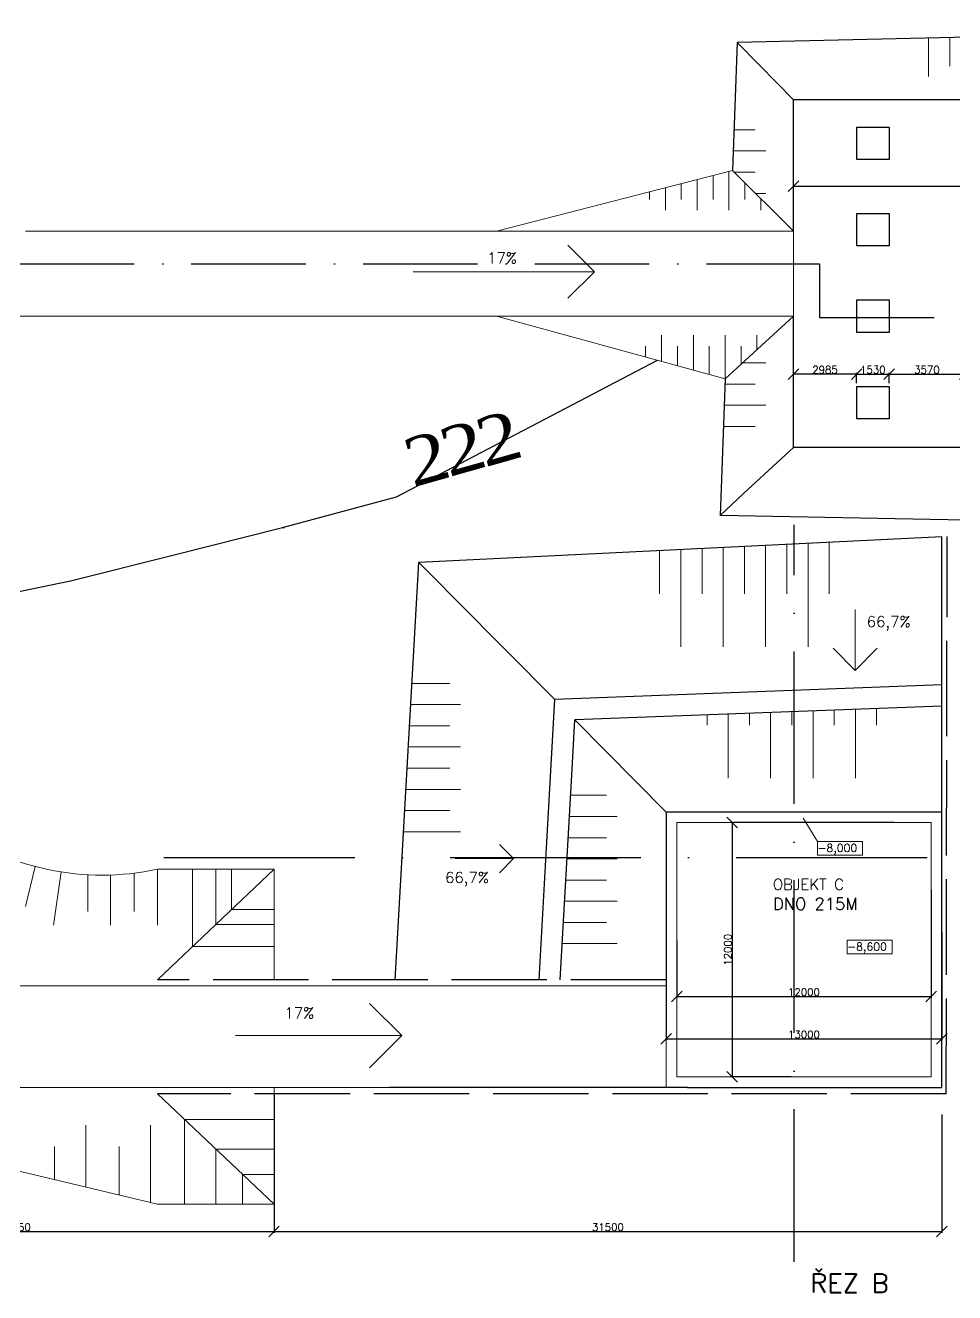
# Model space of a CAD drawing. Header units: millimetres. Extents: x -3518363 to 3223740, y -1530229 to 774657.
# Drawn here: x 628992 to 672831, y 206900 to 266693 of the extents above; entities that cross this region are included whole.
import ezdxf

# ---------------------------------------------------------------- set-up
doc = ezdxf.new("R2010")
doc.units = ezdxf.units.MM
doc.header["$LTSCALE"] = 15
doc.header["$MEASUREMENT"] = 0
doc.linetypes.add('ACAD_ISO02W100', pattern=[15, 12, -3])
doc.linetypes.add('ACAD_ISO10W100', pattern=[18, 12, -3, 0, -3])
doc.layers.get('0').update_dxf_attribs({"linetype": 'CONTINUOUS'})
doc.layers.get('DEFPOINTS').update_dxf_attribs({"linetype": 'CONTINUOUS'})
for name, color, linetype, lineweight in [('cesty', 7, 'CONTINUOUS', 15), ('koty', 4, 'CONTINUOUS', 15), ('obj 2 pasy', 141, 'ACAD_ISO10W100', 15), ('pažení', 220, 'ACAD_ISO02W100', 30), ('texty', 255, 'CONTINUOUS', 15)]:
    doc.layers.add(name, color=color, linetype=linetype, lineweight=lineweight)
for name, color, linetype in [('HRANICE ZEMINY', 200, 'CONTINUOUS'), ('obj 1 patky', 130, 'CONTINUOUS'), ('objekt 1', 40, 'CONTINUOUS'), ('objekt 3', 150, 'CONTINUOUS'), ('ŘEZ čerch', 10, 'ACAD_ISO10W100')]:
    doc.layers.add(name, color=color, linetype=linetype)
doc.layers.add('svahovaní', color=7, linetype='CONTINUOUS', lineweight=15, true_color=0xe3331c)
doc.styles.add('romans', font='romans.shx')
doc.styles.add('TIMESNEWROMAN', font='times.ttf')
doc.dimstyles.new('M 1-50', dxfattribs={"dimscale": 50, "dimtxt": 2.5, "dimasz": 2.5, "dimexe": 1.25, "dimexo": 3, "dimtad": 1, "dimtxsty": 'romans', "dimblk": 'OBLIQUE', "dimcen": 2.5, "dimadec": 0, "dimazin": 0, "dimtfac": 1, "dimtmove": 2, "dimatfit": 3, "dimfxl": 1, "dimarcsym": 0})

# ---------------------------------------------------------------- blocks, each defined once
blk = doc.blocks.new('_Oblique')
at = {"color": 0, "linetype": 'ByBlock', "lineweight": -2}
blk.add_line((-0.5, -0.5), (0.5, 0.5), dxfattribs=at)
blk = doc.blocks.new('*D61')
at = {"layer": 'DEFPOINTS', "color": 0, "lineweight": 20, "ltscale": 70, "transparency": 16777216}
for p in [(672223, 224062), (659223, 221667), (672223, 218872)]:
    blk.add_point(p, dxfattribs=at)
at = {"layer": 'koty', "color": 0, "lineweight": -2, "ltscale": 70, "transparency": 16777216}
for p, q in [((672223, 223912), (672223, 218810)), ((659223, 221517), (659223, 218810)), ((659223, 218872), (672223, 218872))]:
    blk.add_line(p, q, dxfattribs=at)
at = {"layer": 'koty', "color": 0, "lineweight": -2, "ltscale": 70, "transparency": 16777216, "xscale": 500, "yscale": 500, "zscale": 500, "rotation": 180}
blk.add_blockref('_Oblique', (659223, 218872), dxfattribs=at)
at = {"layer": 'koty', "color": 0, "lineweight": -2, "ltscale": 70, "transparency": 16777216, "xscale": 500, "yscale": 500, "zscale": 500}
blk.add_blockref('_Oblique', (672223, 218872), dxfattribs=at)
at = {"layer": 'koty', "color": 0, "ltscale": 70, "transparency": 16777216, "insert": (665723, 219079), "char_height": 350, "attachment_point": 5, "style": 'romans'}
blk.add_mtext('13000', dxfattribs=at)
blk = doc.blocks.new('*D62')
at = {"layer": 'DEFPOINTS', "color": 0, "lineweight": 20, "ltscale": 70, "transparency": 16777216}
for p in [(671723, 226060), (659723, 223664), (671723, 220870)]:
    blk.add_point(p, dxfattribs=at)
at = {"layer": 'koty', "color": 0, "lineweight": -2, "ltscale": 70, "transparency": 16777216}
for p, q in [((671723, 225910), (671723, 220808)), ((659723, 223514), (659723, 220808)), ((659723, 220870), (671723, 220870))]:
    blk.add_line(p, q, dxfattribs=at)
at = {"layer": 'koty', "color": 0, "lineweight": -2, "ltscale": 70, "transparency": 16777216, "xscale": 500, "yscale": 500, "zscale": 500, "rotation": 180}
blk.add_blockref('_Oblique', (659723, 220870), dxfattribs=at)
at = {"layer": 'koty', "color": 0, "lineweight": -2, "ltscale": 70, "transparency": 16777216, "xscale": 500, "yscale": 500, "zscale": 500}
blk.add_blockref('_Oblique', (671723, 220870), dxfattribs=at)
at = {"layer": 'koty', "color": 0, "ltscale": 70, "transparency": 16777216, "insert": (665723, 221076), "char_height": 350, "attachment_point": 5, "style": 'romans'}
blk.add_mtext('12000', dxfattribs=at)
blk = doc.blocks.new('*D63')
at = {"layer": 'DEFPOINTS', "color": 0, "lineweight": 20, "ltscale": 70, "transparency": 16777216}
for p in [(640723, 216424), (672223, 215450), (672223, 209780)]:
    blk.add_point(p, dxfattribs=at)
at = {"layer": 'koty', "color": 0, "lineweight": -2, "ltscale": 70, "transparency": 16777216}
for p, q in [((640723, 216274), (640723, 209718)), ((672223, 215300), (672223, 209718)), ((640723, 209780), (672223, 209780))]:
    blk.add_line(p, q, dxfattribs=at)
at = {"layer": 'koty', "color": 0, "lineweight": -2, "ltscale": 70, "transparency": 16777216, "xscale": 500, "yscale": 500, "zscale": 500, "rotation": 180}
blk.add_blockref('_Oblique', (640723, 209780), dxfattribs=at)
at = {"layer": 'koty', "color": 0, "lineweight": -2, "ltscale": 70, "transparency": 16777216, "xscale": 500, "yscale": 500, "zscale": 500}
blk.add_blockref('_Oblique', (672223, 209780), dxfattribs=at)
at = {"layer": 'koty', "color": 0, "ltscale": 70, "transparency": 16777216, "insert": (656473, 209986), "char_height": 350, "attachment_point": 5, "style": 'romans'}
blk.add_mtext('31500', dxfattribs=at)
blk = doc.blocks.new('*D64')
at = {"layer": 'DEFPOINTS', "color": 0, "lineweight": 20, "ltscale": 70, "transparency": 16777216}
for p in [(616273, 221230), (640723, 215450), (640723, 209780)]:
    blk.add_point(p, dxfattribs=at)
at = {"layer": 'koty', "color": 0, "lineweight": -2, "ltscale": 70, "transparency": 16777216}
for p, q in [((616273, 221080), (616273, 209718)), ((640723, 215300), (640723, 209718)), ((616273, 209780), (640723, 209780))]:
    blk.add_line(p, q, dxfattribs=at)
at = {"layer": 'koty', "color": 0, "lineweight": -2, "ltscale": 70, "transparency": 16777216, "xscale": 500, "yscale": 500, "zscale": 500, "rotation": 180}
blk.add_blockref('_Oblique', (616273, 209780), dxfattribs=at)
at = {"layer": 'koty', "color": 0, "lineweight": -2, "ltscale": 70, "transparency": 16777216, "xscale": 500, "yscale": 500, "zscale": 500}
blk.add_blockref('_Oblique', (640723, 209780), dxfattribs=at)
at = {"layer": 'koty', "color": 0, "ltscale": 70, "transparency": 16777216, "insert": (628498, 209986), "char_height": 350, "attachment_point": 5, "style": 'romans'}
blk.add_mtext('24450', dxfattribs=at)
blk = doc.blocks.new('*D65')
at = {"layer": 'DEFPOINTS', "color": 0, "lineweight": 20, "ltscale": 70, "transparency": 16777216}
for p in [(670129, 229077), (662340, 217077), (665261, 217077)]:
    blk.add_point(p, dxfattribs=at)
at = {"layer": 'koty', "color": 0, "lineweight": -2, "ltscale": 70, "transparency": 16777216}
for p, q in [((669979, 229077), (662278, 229077)), ((662340, 229077), (662340, 217077)), ((665111, 217077), (662278, 217077))]:
    blk.add_line(p, q, dxfattribs=at)
at = {"layer": 'koty', "color": 0, "lineweight": -2, "ltscale": 70, "transparency": 16777216, "xscale": 500, "yscale": 500, "zscale": 500}
for p, rotation in [((662340, 229077), 90), ((662340, 217077), 270)]:
    blk.add_blockref('_Oblique', p, dxfattribs=dict(at, rotation=rotation))
at = {"layer": 'koty', "color": 0, "ltscale": 70, "transparency": 16777216, "insert": (662134, 223077), "char_height": 350, "attachment_point": 5, "rotation": 90, "style": 'romans'}
blk.add_mtext('12000', dxfattribs=at)
blk = doc.blocks.new('*D81')
at = {"layer": 'DEFPOINTS', "color": 0, "lineweight": 20, "ltscale": 70, "transparency": 16777216}
for p in [(703323, 259100), (703323, 259100), (665223, 258377)]:
    blk.add_point(p, dxfattribs=at)
at = {"layer": 'koty', "color": 0, "lineweight": -2, "ltscale": 70, "transparency": 16777216}
for p, q in [((665223, 258527), (665223, 259162)), ((665223, 259100), (703323, 259100)), ((703323, 259250), (703323, 259162))]:
    blk.add_line(p, q, dxfattribs=at)
at = {"layer": 'koty', "color": 0, "lineweight": -2, "ltscale": 70, "transparency": 16777216, "xscale": 500, "yscale": 500, "zscale": 500, "rotation": 180}
blk.add_blockref('_Oblique', (665223, 259100), dxfattribs=at)
at = {"layer": 'koty', "color": 0, "lineweight": -2, "ltscale": 70, "transparency": 16777216, "xscale": 500, "yscale": 500, "zscale": 500}
blk.add_blockref('_Oblique', (703323, 259100), dxfattribs=at)
at = {"layer": 'koty', "color": 0, "ltscale": 70, "transparency": 16777216, "insert": (686380, 259306), "char_height": 350, "attachment_point": 5, "style": 'romans'}
blk.add_mtext('38100', dxfattribs=at)
blk = doc.blocks.new('*D82')
at = {"layer": 'DEFPOINTS', "color": 0, "linetype": 'ByBlock', "lineweight": 20, "ltscale": 5, "transparency": 16777216}
for p in [(665223, 250240), (668208, 249657), (665223, 249220)]:
    blk.add_point(p, dxfattribs=at)
at = {"layer": 'koty', "color": 0, "linetype": 'ByBlock', "lineweight": -2, "ltscale": 5, "transparency": 16777216}
for p, q in [((665223, 249370), (665223, 250302)), ((668208, 250240), (665223, 250240)), ((668208, 249807), (668208, 250302))]:
    blk.add_line(p, q, dxfattribs=at)
at = {"layer": 'koty', "color": 0, "linetype": 'ByBlock', "lineweight": -2, "ltscale": 5, "transparency": 16777216, "xscale": 500, "yscale": 500, "zscale": 500, "rotation": 180}
blk.add_blockref('_Oblique', (665223, 250240), dxfattribs=at)
at = {"layer": 'koty', "color": 0, "linetype": 'ByBlock', "lineweight": -2, "ltscale": 5, "transparency": 16777216, "xscale": 500, "yscale": 500, "zscale": 500}
blk.add_blockref('_Oblique', (668208, 250240), dxfattribs=at)
at = {"layer": 'koty', "color": 0, "linetype": 'ByBlock', "lineweight": 20, "ltscale": 5, "transparency": 16777216, "insert": (666716, 250446), "char_height": 350, "attachment_point": 5, "style": 'romans'}
blk.add_mtext('2985', dxfattribs=at)
blk = doc.blocks.new('*D83')
at = {"layer": 'DEFPOINTS', "color": 0, "linetype": 'ByBlock', "lineweight": 20, "ltscale": 5, "transparency": 16777216}
for p in [(669738, 250240), (668208, 249657), (669738, 249657)]:
    blk.add_point(p, dxfattribs=at)
at = {"layer": 'koty', "color": 0, "linetype": 'ByBlock', "lineweight": -2, "ltscale": 5, "transparency": 16777216}
for p, q in [((668208, 249807), (668208, 250302)), ((668208, 250240), (669738, 250240)), ((669738, 249807), (669738, 250302))]:
    blk.add_line(p, q, dxfattribs=at)
at = {"layer": 'koty', "color": 0, "linetype": 'ByBlock', "lineweight": -2, "ltscale": 5, "transparency": 16777216, "xscale": 500, "yscale": 500, "zscale": 500, "rotation": 180}
blk.add_blockref('_Oblique', (668208, 250240), dxfattribs=at)
at = {"layer": 'koty', "color": 0, "linetype": 'ByBlock', "lineweight": -2, "ltscale": 5, "transparency": 16777216, "xscale": 500, "yscale": 500, "zscale": 500}
blk.add_blockref('_Oblique', (669738, 250240), dxfattribs=at)
at = {"layer": 'koty', "color": 0, "linetype": 'ByBlock', "lineweight": 20, "ltscale": 5, "transparency": 16777216, "insert": (668973, 250446), "char_height": 350, "attachment_point": 5, "style": 'romans'}
blk.add_mtext('1530', dxfattribs=at)
blk = doc.blocks.new('*D84')
at = {"layer": 'DEFPOINTS', "color": 0, "linetype": 'ByBlock', "lineweight": 20, "ltscale": 5, "transparency": 16777216}
for p in [(673308, 250240), (669738, 249657), (673308, 249657)]:
    blk.add_point(p, dxfattribs=at)
at = {"layer": 'koty', "color": 0, "linetype": 'ByBlock', "lineweight": -2, "ltscale": 5, "transparency": 16777216}
for p, q in [((669738, 249807), (669738, 250302)), ((669738, 250240), (673308, 250240)), ((673308, 249807), (673308, 250302))]:
    blk.add_line(p, q, dxfattribs=at)
at = {"layer": 'koty', "color": 0, "linetype": 'ByBlock', "lineweight": -2, "ltscale": 5, "transparency": 16777216, "xscale": 500, "yscale": 500, "zscale": 500, "rotation": 180}
blk.add_blockref('_Oblique', (669738, 250240), dxfattribs=at)
at = {"layer": 'koty', "color": 0, "linetype": 'ByBlock', "lineweight": -2, "ltscale": 5, "transparency": 16777216, "xscale": 500, "yscale": 500, "zscale": 500}
blk.add_blockref('_Oblique', (673308, 250240), dxfattribs=at)
at = {"layer": 'koty', "color": 0, "linetype": 'ByBlock', "lineweight": 20, "ltscale": 5, "transparency": 16777216, "insert": (671523, 250446), "char_height": 350, "attachment_point": 5, "style": 'romans'}
blk.add_mtext('3570', dxfattribs=at)

msp = doc.modelspace()

# ---------------------------------------------------------------- linework, layer by layer
for points in [[(641120.47, 243005.747), (646495.694, 244445.994), (658813.651, 250889.311)], [(620273.376, 238168.803), (622088.538, 238504.953), (626383.583, 239507.972), (631115.837, 240485.3), (635950.988, 241694.088), (641120.47, 243005.747), (641223.341, 243005.747)]]:
    msp.add_lwpolyline(points)
at = {"layer": 'cesty', "linetype": 'ByBlock', "extrusion": (1.93959e-16, -3.39308e-16, -1)}
for p, q in [((662354.217, 259845.767), (651223.376, 256976.607)), ((665223.376, 256976.607), (662354.217, 259845.767)), ((651223.376, 256976.607), (628991.743, 256976.607)), ((665223.376, 256976.607), (651223.376, 256976.607)), ((665223.376, 256976.607), (665223.376, 252976.607)), ((651223.376, 252976.607), (628383.376, 252976.607)), ((651223.376, 252976.607), (665223.376, 252976.607)), ((662003.444, 250012.13), (651223.376, 252976.607)), ((665223.376, 252976.607), (662003.444, 250012.13)), ((635223.376, 226876.607), (640723.376, 226876.607)), ((640723.376, 226876.607), (635223.376, 221666.607)), ((640723.376, 226876.607), (640723.376, 221666.607)), ((659223.376, 221376.607), (628223.376, 221376.607)), ((659223.376, 216576.607), (659223.376, 221376.607)), ((648653.376, 216576.607), (628223.376, 216576.607)), ((640723.376, 211076.607), (640723.376, 216576.607)), ((640723.376, 211076.607), (635223.376, 216276.607)), ((635223.376, 211076.607), (624902.169, 213524.5)), ((635223.376, 211076.607), (640723.376, 211076.607))]:
    msp.add_line(p, q, dxfattribs=at)
at = {"layer": 'cesty', "linetype": 'ByBlock', "lineweight": 20, "ltscale": 5}
msp.add_line((666361.185, 228186.607), (665690, 229280), dxfattribs=at)
for points in [[(666361.185, 228186.607), (668491.185, 228186.607), (668491.185, 227546.607), (666361.185, 227546.607)], [(667760, 223530), (669890, 223530), (669890, 222890), (667760, 222890)]]:
    msp.add_lwpolyline(points, close=True, dxfattribs=at)
at = {"layer": 'cesty', "linetype": 'ByBlock', "extrusion": (1.93959e-16, -3.39308e-16, -1)}
msp.add_arc((-632611.822, 239001.682), 12403.131, 257.8450583, 354.14585679, dxfattribs=at)
at = {"layer": 'HRANICE ZEMINY', "linetype": 'ByBlock', "lineweight": 20, "ltscale": 5}
for p, q in [((655842.191, 255070), (654587.191, 256325)), ((647292.191, 255070), (655842.191, 255070)), ((655842.191, 255070), (654587.191, 253815)), ((668142.191, 239140), (668142.191, 236260)), ((668142.191, 236260), (667102.191, 237300)), ((668142.191, 236260), (669182.191, 237300)), ((652022.191, 227380), (651352.191, 228050)), ((649272.191, 227380), (652022.191, 227380)), ((652022.191, 227380), (651352.191, 226710)), ((646752.191, 219030), (645232.191, 220550)), ((638912.191, 219030), (646752.191, 219030)), ((646752.191, 219030), (645232.191, 217510))]:
    msp.add_line(p, q, dxfattribs=at)
at = {"layer": 'obj 1 patky', "extrusion": (1.93959e-16, -3.39308e-16, -1)}
for points in [[(-669738.376, 261896.607), (-669738.376, 260366.607), (-668208.376, 260366.607), (-668208.376, 261896.607)], [(-669738.376, 257816.607), (-669738.376, 256286.607), (-668208.376, 256286.607), (-668208.376, 257816.607)], [(-669738.376, 253736.607), (-669738.376, 252206.607), (-668208.376, 252206.607), (-668208.376, 253736.607)], [(-669738.376, 249656.607), (-669738.376, 248126.607), (-668208.376, 248126.607), (-668208.376, 249656.607)]]:
    msp.add_lwpolyline(points, close=True, dxfattribs=at)
at = {"layer": 'obj 2 pasy', "linetype": 'ByBlock', "extrusion": (1.93959e-16, -3.39308e-16, -1)}
for p, q in [((659723.376, 229076.607), (659723.376, 217076.607)), ((671723.376, 229076.607), (659723.376, 229076.607)), ((671723.376, 217076.607), (671723.376, 229076.607)), ((659723.376, 217076.607), (671723.376, 217076.607))]:
    msp.add_line(p, q, dxfattribs=at)
at = {"layer": 'objekt 1', "linetype": 'ByBlock', "extrusion": (1.93959e-16, -3.39308e-16, -1)}
for p, q in [((698605.572, 266693.328), (662569.646, 265885.17)), ((662569.646, 265885.17), (662354.217, 259845.767)), ((663622.377, 264816.64), (662569.646, 265885.17)), ((662003.444, 250012.13), (661773.827, 243574.97)), ((662864.434, 244604.813), (661773.827, 243574.97)), ((674992.373, 243311.87), (661773.827, 243574.97))]:
    msp.add_line(p, q, dxfattribs=at)
at = {"layer": 'objekt 1', "extrusion": (1.93959e-16, -3.39308e-16, -1)}
for p, q in [((665223.376, 263176.607), (663622.377, 264816.64)), ((703323.376, 263176.607), (665223.376, 263176.607)), ((665223.376, 256976.607), (665223.376, 263176.607)), ((665223.376, 246776.607), (665223.376, 252976.607)), ((665223.376, 246776.607), (662864.434, 244604.813)), ((691273.376, 246776.607), (665223.376, 246776.607))]:
    msp.add_line(p, q, dxfattribs=at)
at = {"layer": 'objekt 3', "linetype": 'ByBlock', "extrusion": (1.93959e-16, -3.39308e-16, -1)}
for p, q in [((672223.376, 242556.607), (647551.612, 241346.214)), ((672223.376, 241556.607), (672223.376, 242556.607)), ((646440.705, 221666.607), (647551.612, 241346.214)), ((648255.994, 240636.393), (647551.612, 241346.214)), ((672223.376, 240056.607), (672223.376, 241556.607)), ((649312.568, 239571.662), (648255.994, 240636.393)), ((672223.376, 235576.607), (653969.215, 234879.059)), ((653574.172, 227880.917), (653969.215, 234879.059)), ((672223.376, 234576.607), (654915.391, 233925.577)), ((654767.972, 231314.065), (654915.391, 233925.577)), ((654223.376, 221666.607), (654767.972, 231314.065)), ((653223.376, 221666.607), (653574.172, 227880.917)), ((648653.376, 216576.607), (646153.376, 216576.607))]:
    msp.add_line(p, q, dxfattribs=at)
at = {"layer": 'objekt 3', "extrusion": (1.93959e-16, -3.39308e-16, -1)}
for p, q in [((672223.376, 228576.607), (672223.376, 240056.607)), ((653969.215, 234879.059), (649312.568, 239571.662)), ((659223.376, 229576.607), (654915.391, 233925.577)), ((672223.376, 229576.607), (659223.376, 229576.607)), ((659223.376, 229576.607), (659223.376, 221376.607)), ((672223.376, 216576.607), (672223.376, 228576.607)), ((660223.376, 216576.607), (648653.376, 216576.607)), ((660223.376, 216576.607), (672223.376, 216576.607))]:
    msp.add_line(p, q, dxfattribs=at)
at = {"layer": 'pažení', "linetype": 'ACAD_ISO02W100', "lineweight": -2, "ltscale": 25, "extrusion": (1.93959e-16, -3.39308e-16, -1)}
for p, q in [((672433.376, 216276.607), (672476.691, 242569.035)), ((659223.376, 221666.607), (635223.376, 221666.607)), ((672433.376, 216276.607), (635223.376, 216276.607))]:
    msp.add_line(p, q, dxfattribs=at)
at = {"layer": 'svahovaní', "color": 0, "extrusion": (1.93959e-16, -3.39308e-16, -1)}
for p, q in [((671602.79, 266087.751), (671602.79, 264272.196)), ((672602.79, 266110.807), (672602.79, 264772.196)), ((662444.633, 261765.124), (663419.633, 261765.124)), ((662407.133, 260765.124), (663919.633, 260765.124)), ((661433.376, 259608.405), (661433.376, 258477.36)), ((662183.376, 259801.73), (662183.376, 257967.36)), ((662434.86, 259765.124), (663419.633, 259765.124)), ((659183.376, 259028.43), (659183.376, 257967.36)), ((659933.376, 259221.755), (659933.376, 258477.36)), ((660683.376, 259415.08), (660683.376, 257967.36)), ((662933.376, 259266.607), (662933.376, 258477.36)), ((658437.431, 258836.15), (658433.376, 258477.36)), ((663434.86, 258765.124), (663919.633, 258765.124)), ((663683.376, 258516.607), (663683.376, 257967.36)), ((659003.444, 250839.248), (659003.444, 252069.871)), ((660503.444, 250425.689), (660503.444, 252069.871)), ((662003.444, 250012.13), (662003.444, 252069.871)), ((663503.444, 251393.127), (663503.444, 252069.871)), ((658252.821, 251046.199), (658253.444, 251559.871)), ((659753.444, 250632.469), (659753.444, 251559.871)), ((661253.444, 250218.909), (661253.444, 251559.871)), ((662753.444, 250702.628), (662753.444, 251559.871)), ((662821.325, 250765.124), (663919.633, 250765.124)), ((661994.633, 249765.124), (663419.633, 249765.124)), ((661957.133, 248765.124), (663919.633, 248765.124)), ((661919.633, 247765.124), (663419.633, 247765.124)), ((664913.376, 242197.98), (664913.376, 239865.941)), ((665913.376, 242247.04), (665913.376, 237365.941)), ((666913.376, 242296.1), (666913.376, 239865.941)), ((658913.376, 241903.621), (658913.376, 239865.941)), ((659913.376, 241952.681), (659913.376, 237365.941)), ((660913.376, 242001.74), (660913.376, 239865.941)), ((661913.376, 242050.8), (661913.376, 237365.941)), ((662913.376, 242099.86), (662913.376, 239865.941)), ((663913.376, 242148.92), (663913.376, 237365.941)), ((647229.871, 235646.607), (649016.293, 235646.607)), ((647173.422, 234646.607), (649516.293, 234646.607)), ((668149.258, 234423.362), (668149.258, 231171.137)), ((669149.258, 234460.976), (669149.258, 233671.137)), ((661149.258, 234160.061), (661149.258, 233671.137)), ((662149.258, 234197.675), (662149.258, 231171.137)), ((663149.258, 234235.29), (663149.258, 233671.137)), ((664149.258, 234272.904), (664149.258, 231171.137)), ((665149.258, 234310.518), (665149.258, 233671.137)), ((666149.258, 234348.133), (666149.258, 231171.137)), ((667149.258, 234385.747), (667149.258, 233671.137)), ((647116.972, 233646.607), (649016.293, 233646.607)), ((647060.522, 232646.607), (649516.293, 232646.607)), ((647004.073, 231646.607), (649016.293, 231646.607)), ((646947.623, 230646.607), (649516.293, 230646.607)), ((654714.488, 230366.607), (656404.945, 230366.607)), ((646891.173, 229646.607), (649016.293, 229646.607)), ((654658.039, 229366.607), (656904.945, 229366.607)), ((646834.724, 228646.607), (649516.293, 228646.607)), ((654601.589, 228366.607), (656404.945, 228366.607)), ((654545.139, 227366.607), (656904.945, 227366.607)), ((629460.206, 227005.642), (629003.376, 225126.607)), ((630676.49, 226750.472), (630313.376, 224236.607)), ((631933.376, 226617.121), (631933.376, 224886.607)), ((634130.263, 226691.849), (634130.263, 224886.607)), ((635223.376, 226876.607), (635223.376, 224236.607)), ((636873.376, 226876.607), (636873.376, 223229.607)), ((637973.376, 226876.607), (637973.376, 224271.607)), ((638713.376, 226876.607), (638713.376, 224972.589)), ((633012.78, 226605.034), (633012.78, 224236.607)), ((654488.69, 226366.607), (656404.945, 226366.607)), ((638713.376, 224972.589), (640723.376, 224972.589)), ((654432.24, 225366.607), (656904.945, 225366.607)), ((637973.376, 224271.607), (640723.376, 224271.607)), ((654375.79, 224366.607), (656404.945, 224366.607)), ((636873.376, 223229.607), (640723.376, 223229.607)), ((654319.341, 223366.607), (656904.945, 223366.607)), ((631843.376, 211878.246), (631843.376, 214796.607)), ((634893.376, 211154.874), (634893.376, 214796.607)), ((636503.376, 211076.607), (636503.376, 215066.426)), ((636503.376, 215066.426), (640723.376, 215066.426)), ((630373.376, 212226.888), (630373.376, 213796.607)), ((633423.376, 211503.516), (633423.376, 213796.607)), ((637973.376, 211076.607), (637973.376, 213676.607)), ((637973.376, 213676.607), (640723.376, 213676.607)), ((639243.376, 211076.607), (639243.376, 212475.88)), ((639243.376, 212475.88), (640723.376, 212475.88))]:
    msp.add_line(p, q, dxfattribs=at)
at = {"layer": 'ŘEZ čerch', "linetype": 'ACAD_ISO10W100', "ltscale": 30, "extrusion": (1.93959e-16, -3.39308e-16, -1)}
for p, q in [((612521.185, 255446.607), (666461.185, 255446.607)), ((666461.185, 255446.607), (666461.185, 252916.607)), ((666461.185, 252916.607), (716011.185, 252916.607))]:
    msp.add_line(p, q, dxfattribs=at)
at = {"layer": 'ŘEZ čerch', "linetype": 'ACAD_ISO10W100', "ltscale": 40, "extrusion": (1.93959e-16, -3.39308e-16, -1)}
msp.add_line((665261.185, 208356.607), (665261.185, 243126.607), dxfattribs=at)
at = {"layer": 'ŘEZ čerch', "linetype": 'ACAD_ISO10W100', "lineweight": -2, "ltscale": 50, "extrusion": (1.93959e-16, -3.39308e-16, -1)}
msp.add_line((635531.185, 227426.607), (712461.185, 227426.607), dxfattribs=at)

# ---------------------------------------------------------------- texts
at = {"char_height": 2289.8356, "width": 3047.34523, "attachment_point": 7, "rotation": 15.80019522, "style": 'TIMESNEWROMAN'}
for insert in [(650661.633, 245835.33), (648964.234, 245372.514), (647266.913, 244883.798)]:
    msp.add_mtext('\\W1.16;2', dxfattribs=dict(at, insert=insert))
at = {"layer": 'texty', "ltscale": 20, "extrusion": (1.93959e-16, -3.39308e-16, -1), "style": 'romans', "text_generation_flag": 2}
for s, height, p in [('17%%%', 514.897, (-650772.254, 255460)), ('66,7%%%', 514.897, (-668682.254, 238300)), ('-8,000', 377.6147, (-666361.185, 227692.627)), ('66,7%%%', 514.897, (-648792.254, 226230)), ('OBJEKT C', 514.897, (-664252.254, 225904.04)), ('DNO 215M', 565.1852, (-664260, 224960)), ('-8,600', 377.6147, (-667760, 223036.02)), ('17%%%', 514.897, (-641212.254, 219840)), ('ŘEZ B', 890.0917, (-666020, 206900))]:
    msp.add_text(s, height=height, dxfattribs=at).set_placement(p)

# ---------------------------------------------------------------- dimensions: what is measured, and where the dimension line sits
at = {"layer": 'koty', "ltscale": 70}
dim = msp.add_linear_dim(base=(703323.376, 259100), p1=(665223.376, 258376.607), p2=(703323.376, 259100), dimstyle='M 1-50', override={"dimtxt": 7, "dimasz": 10}, dxfattribs=at)
dim.commit()
dim.dimension.update_dxf_attribs({"geometry": '*D81', "text_midpoint": (686380, 259306.25), "dimtype": 160})
at = {"layer": 'koty', "linetype": 'ByBlock', "lineweight": 20, "ltscale": 5}
for base, p1, p2, picture, middle in [((665223.376, 250240), (668208.376, 249656.607), (665223.376, 249220), '*D82', (666715.876, 250446.25)), ((669738.376, 250240), (668208.376, 249656.607), (669738.376, 249656.607), '*D83', (668973.376, 250446.25)), ((673308.376, 250240), (669738.376, 249656.607), (673308.376, 249656.607), '*D84', (671523.376, 250446.25))]:
    dim = msp.add_linear_dim(base=base, p1=p1, p2=p2, dimstyle='M 1-50', override={"dimtxt": 7, "dimasz": 10}, dxfattribs=at)
    dim.commit()
    dim.dimension.update_dxf_attribs({"geometry": picture, "text_midpoint": middle})
at = {"layer": 'koty', "ltscale": 70}
dim = msp.add_linear_dim(base=(662340, 217076.607), p1=(670128.75, 229076.607), p2=(665261.185, 217076.607), angle=90, dimstyle='M 1-50', override={"dimtxt": 7, "dimasz": 10}, dxfattribs=at)
dim.commit()
dim.dimension.update_dxf_attribs({"geometry": '*D65', "text_midpoint": (662133.75, 223076.607)})
for base, p1, p2, picture, middle in [((671723.376, 220870), (659723.376, 223664.107), (671723.376, 226059.793), '*D62', (665723.376, 221076.25)), ((672223.376, 218872.5), (659223.376, 221666.607), (672223.376, 224062.293), '*D61', (665723.376, 219078.75)), ((640723.376, 209780), (616273.376, 221230), (640723.376, 215450), '*D64', (628498.376, 209986.25)), ((672223.376, 209780), (640723.376, 216424.107), (672223.376, 215450), '*D63', (656473.376, 209986.25))]:
    dim = msp.add_linear_dim(base=base, p1=p1, p2=p2, dimstyle='M 1-50', override={"dimtxt": 7, "dimasz": 10}, dxfattribs=at)
    dim.commit()
    dim.dimension.update_dxf_attribs({"geometry": picture, "text_midpoint": middle})

doc.saveas('drawing.dxf')
